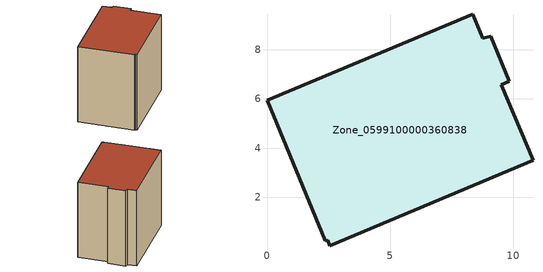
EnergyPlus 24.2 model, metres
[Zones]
Zone_0599100000360838
 floor ground (C_G): 9.83,6.7 9.51,6.57 10.8,3.5 2.54,0.04 2.46,0.27 2.36,0.23 0,5.95 8.36,9.43 8.77,8.45 9.08,8.55 z0
 wall outside (C_F): 8.36,9.43 0,5.95 2.36,0.23 2.46,0.27 2.54,0.04 10.8,3.5 9.51,6.57 9.83,6.7 9.08,8.55 8.77,8.45 8.36,9.43 z0:8.96
 roof outside (C_R): 2.36,0.23 2.46,0.27 2.54,0.04 10.8,3.5 9.51,6.57 9.83,6.7 9.08,8.55 8.77,8.45 8.36,9.43 0,5.95 z8.96
[BUILDING]
Pand.0599100000360838: North Axis=0; Terrain=City; Loads Convergence Tolerance Value=0.04; Temperature Convergence Tolerance Value=0.4; Solar Distribution=FullExterior; Maximum Number of Warmup Days=25; Minimum Number of Warmup Days=1
[Site:Location]
Rotterdam.The.Hague.AP_ZH_NLD Design_Conditions: Latitude=51.96; Longitude=4.45; Time Zone=1; Elevation=-4.5
[SITE:GROUNDTEMPERATURE:BUILDINGSURFACE]
18, 18, 18, 18, 18, 18, 18, 18, 18, 18, 18, 18
[MATERIAL] Thermal Absorptance=0.9; Solar Absorptance=0.7; Visible Absorptance=0.7
Name | Roughness | Thickness | Conductivity | Density | Specific Heat
G.TI.1992-2005 | MediumSmooth | 0.15 | 0.06 | 540 | 1210
F.TI.1992-2005 | Rough | 0.3 | 0.12 | 1920 | 840
R.TI.1992-2005 | MediumRough | 0.2 | 0.08 | 1500 | 1000
[CONSTRUCTION]
C_G: G.TI.1992-2005
C_F: F.TI.1992-2005
C_R: R.TI.1992-2005
[ZONE]
Zone_0599100000360838: Type=1; Multiplier=1; Ceiling Height=Autocalculate; Volume=Autocalculate; Floor Area=autocalculate; Part of Total Floor Area=Yes
[ZONEINFILTRATION:DESIGNFLOWRATE]
Infil_Zone_0599100000360838: Zone or ZoneList or Space or SpaceList=Zone_0599100000360838; Schedule=AlwaysOn; Design Flow Rate Calculation Method=Flow/Area; Flow Rate per Floor Area=0.0015; Constant Term Coefficient=1; Temperature Term Coefficient=0; Velocity Term Coefficient=0; Velocity Squared Term Coefficient=0
[HVACTEMPLATE:ZONE:IDEALLOADSAIRSYSTEM]
Zone_0599100000360838: Maximum Heating Supply Air Temperature=50; Minimum Cooling Supply Air Temperature=13; Maximum Heating Supply Air Humidity Ratio=0.0156; Minimum Cooling Supply Air Humidity Ratio=0.0077; Heating Limit=NoLimit; Cooling Limit=NoLimit; Dehumidification Control Type=ConstantSensibleHeatRatio; Cooling Sensible Heat Ratio=0.7; Dehumidification Setpoint=60; Humidification Control Type=None; Humidification Setpoint=30; Outdoor Air Method=None; Outdoor Air Flow Rate per Person=0.00944; Outdoor Air Flow Rate per Zone Floor Area=0; Outdoor Air Flow Rate per Zone=0; Demand Controlled Ventilation Type=None; Outdoor Air Economizer Type=NoEconomizer; Heat Recovery Type=None; Sensible Heat Recovery Effectiveness=0.7; Latent Heat Recovery Effectiveness=0.65
[ZONECONTROL:THERMOSTAT]
ThermostatControl_Zone_0599100000360838: Zone or ZoneList=Zone_0599100000360838; Control Type Schedule=DualSetpointControlType; Control 1=Thermostat_Zone_0599100000360838; Temperature Difference Between Cutout And Setpoint=0
[THERMOSTATSETPOINT:DUALSETPOINT]
Thermostat_Zone_0599100000360838: Heating Setpoint Temperature Schedule=HeatingSetpoint_Zone_0599100000360838; Cooling Setpoint Temperature Schedule=CoolingSetpoint_Zone_0599100000360838
[SCHEDULE:COMPACT]
HeatingSetpoint_Zone_0599100000360838: Through: 12/31, For: AllDays, Until: 24:00, 21
CoolingSetpoint_Zone_0599100000360838: Through: 12/31, For: AllDays, Until: 24:00, 24
DualSetpointControlType: Through: 12/31, For: AllDays, Until: 24:00, 4
AlwaysOn: Through: 12/31, For: AllDays, Until: 24:00, 1
